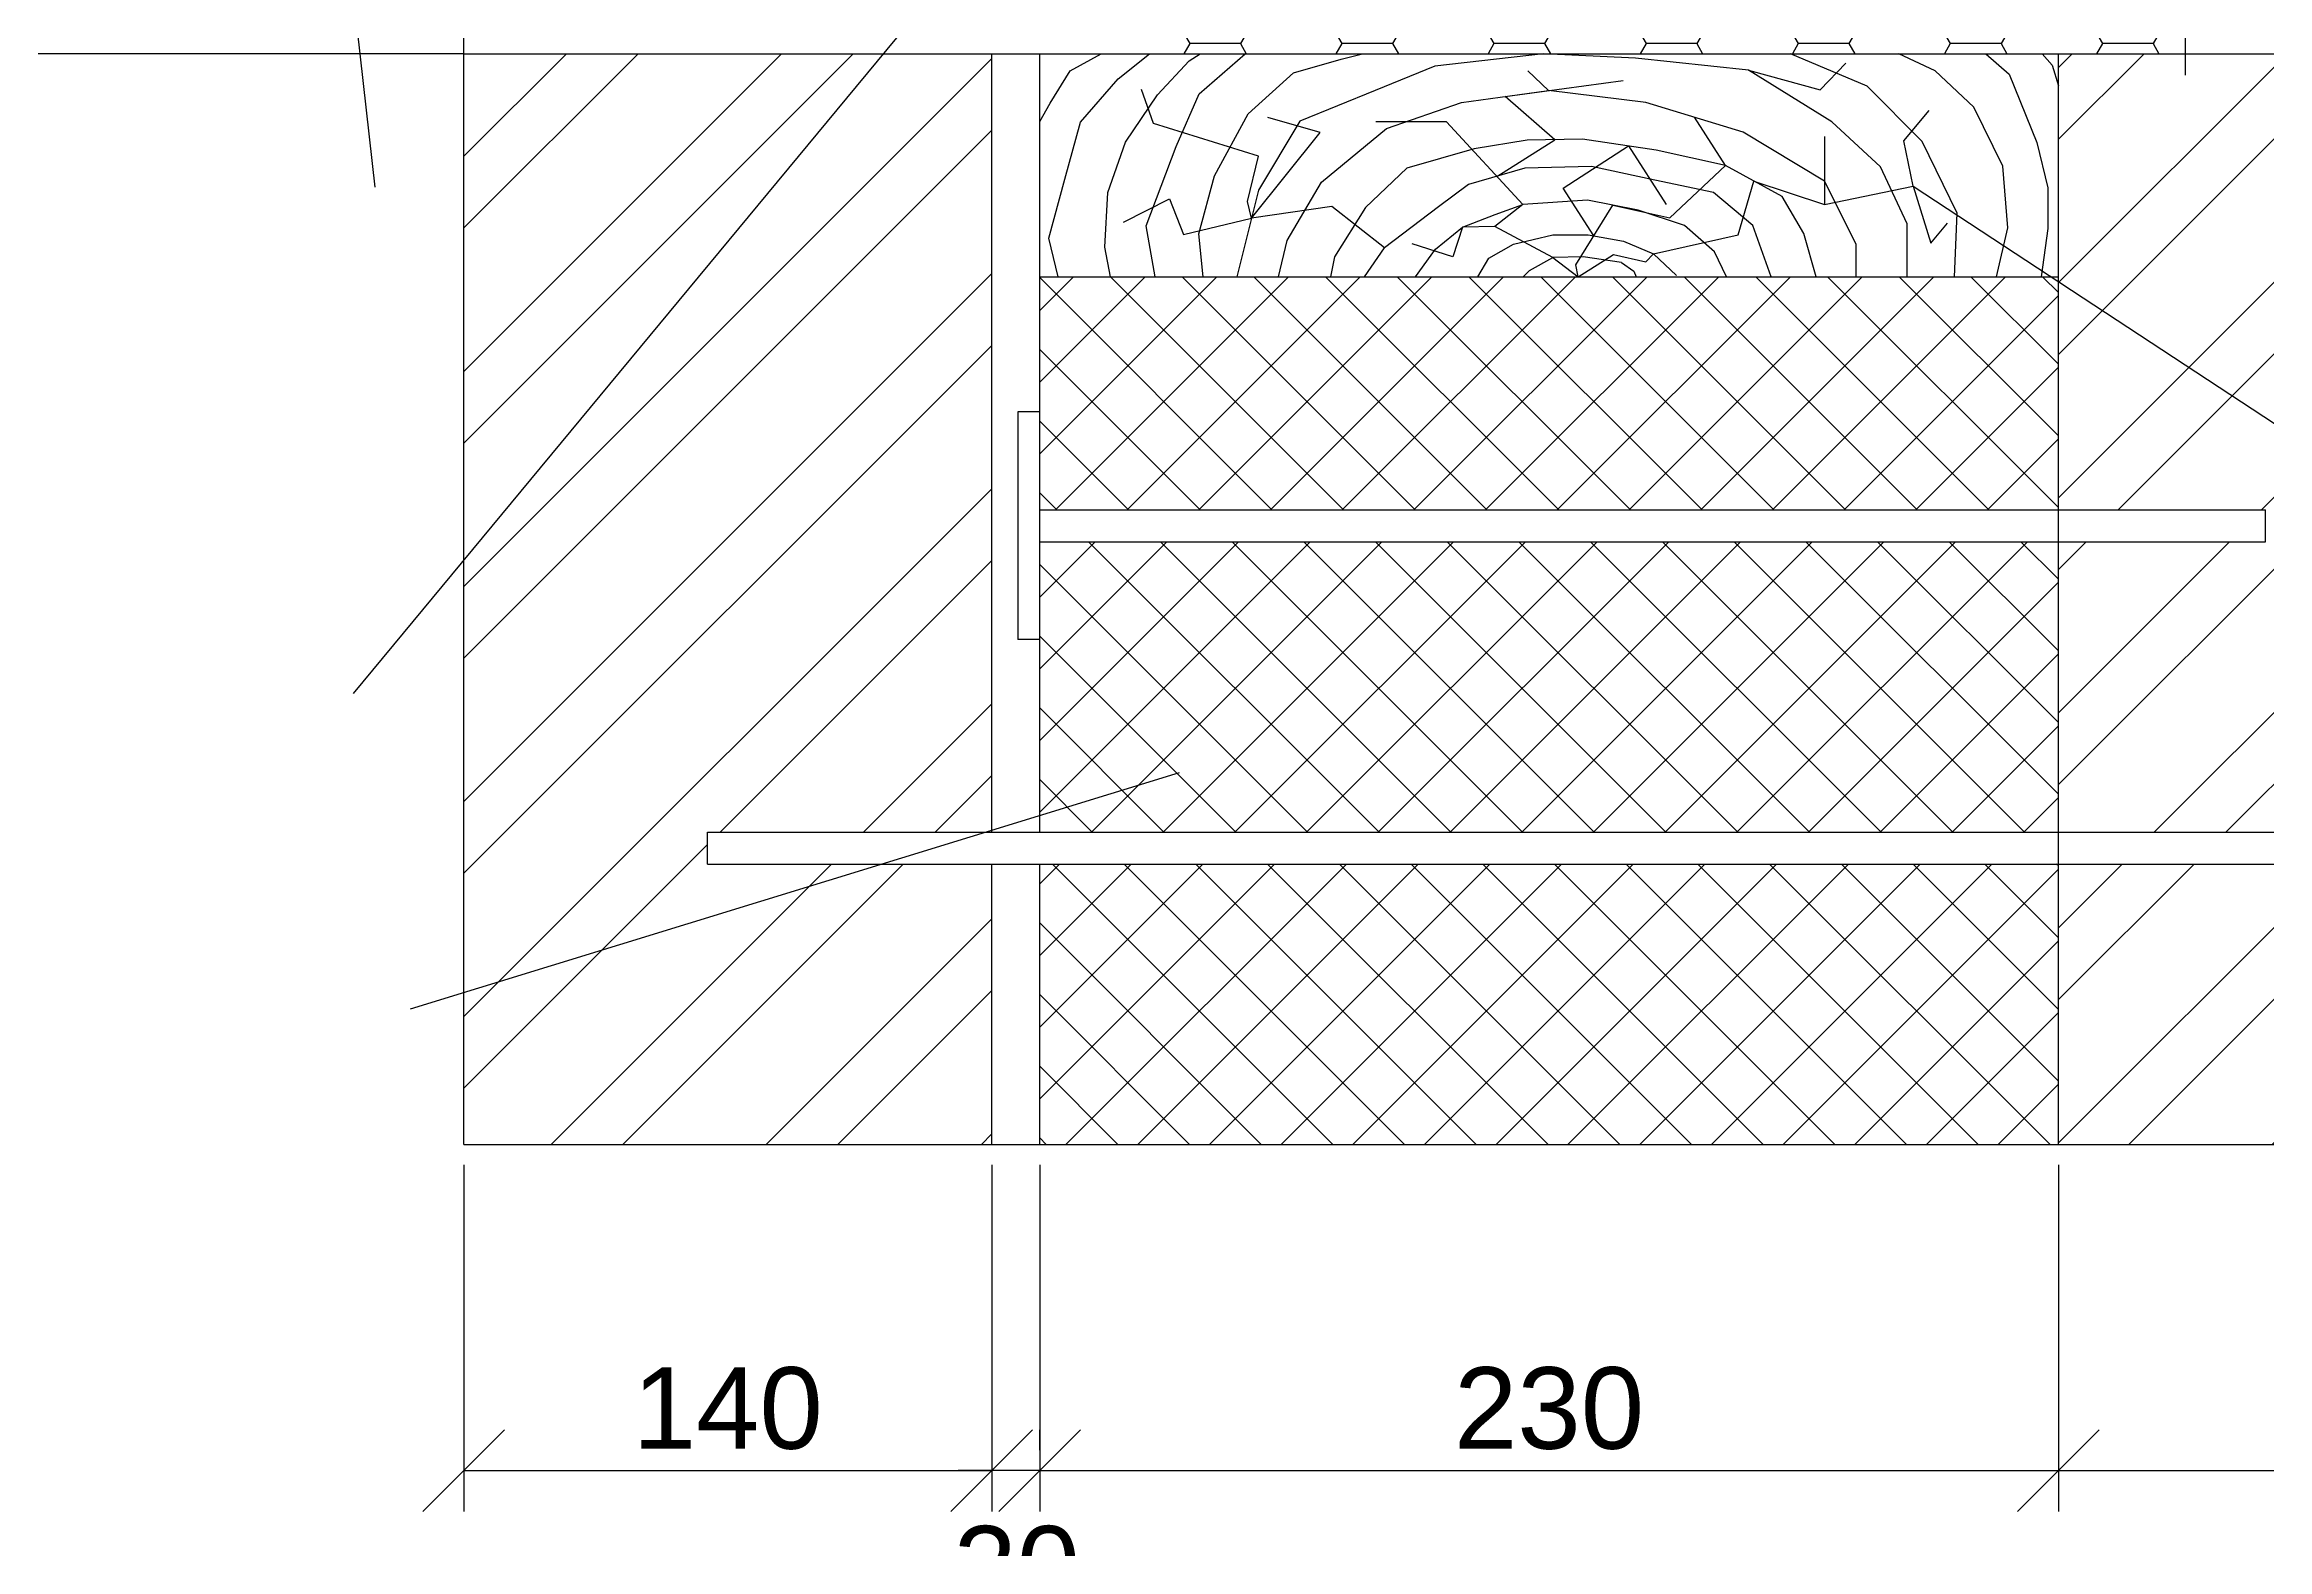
# Model space of a CAD drawing. Header units: millimetres. Extents: x -229914 to 856942, y -268655 to 87212.
# Drawn here: x 399745 to 406556, y -117680 to -113067 of the extents above; entities that cross this region are included whole.
import ezdxf

# ---------------------------------------------------------------- set-up
doc = ezdxf.new("R2010")
doc.units = ezdxf.units.MM
doc.linetypes.add('DASHDOT_axis', pattern=[24, 20, -1.5, 1, -1.5])
doc.layers.add('Ось', color=7, linetype='DASHDOT_axis', lineweight=25)
doc.styles.add('Аннотативный', font='arial.ttf')
doc.dimstyles.new('Копия Аннотативный', dxfattribs={"dimscale": 0, "dimtxt": 2.5, "dimasz": 2.5, "dimexe": 1.25, "dimexo": 0.625, "dimtad": 1, "dimtxsty": 'Аннотативный', "dimblk": 'OBLIQUE', "dimcen": 2.5, "dimadec": 0, "dimazin": 0, "dimtfac": 1, "dimtmove": 0, "dimatfit": 3, "dimldrblk": 'OBLIQUE', "dimfxl": 1, "dimarcsym": 0})

# ---------------------------------------------------------------- blocks, each defined once
blk = doc.blocks.new('_Oblique')
at = {"color": 0, "linetype": 'ByBlock', "lineweight": -2}
blk.add_line((-0.5, -0.5), (0.5, 0.5), dxfattribs=at)
blk = doc.blocks.new('*D45')
at = {"color": 0, "linetype": 'ByBlock', "lineweight": -2, "transparency": 16777216}
for p, q in [((401030, -116500.8), (401030, -117563.3)), ((402647.7, -116500.8), (402647.7, -117563.3)), ((401030, -117438.3), (402647.7, -117438.3))]:
    blk.add_line(p, q, dxfattribs=at)
at = {"layer": 'Defpoints', "color": 0, "linetype": 'ByBlock', "transparency": 16777216}
for p in [(401030, -116438.3), (402647.7, -116438.3), (402647.7, -117438.3)]:
    blk.add_point(p, dxfattribs=at)
at = {"color": 0, "linetype": 'ByBlock', "lineweight": -2, "transparency": 16777216, "xscale": 250, "yscale": 250, "zscale": 250, "rotation": 180}
blk.add_blockref('_Oblique', (401030, -117438.3), dxfattribs=at)
at = {"color": 0, "linetype": 'ByBlock', "lineweight": -2, "transparency": 16777216, "xscale": 250, "yscale": 250, "zscale": 250}
blk.add_blockref('_Oblique', (402647.7, -117438.3), dxfattribs=at)
at = {"color": 0, "linetype": 'ByBlock', "lineweight": 25, "transparency": 16777216, "insert": (401838.8, -117248.1), "char_height": 250, "attachment_point": 5, "style": 'Аннотативный'}
blk.add_mtext('140', dxfattribs=at)
blk = doc.blocks.new('*D46')
at = {"color": 0, "linetype": 'ByBlock', "lineweight": -2, "transparency": 16777216}
for p, q in [((402794.5, -116500.8), (402794.5, -117563.3)), ((405915.9, -116500.8), (405915.9, -117563.3)), ((402794.5, -117438.3), (405915.9, -117438.3))]:
    blk.add_line(p, q, dxfattribs=at)
at = {"layer": 'Defpoints', "color": 0, "linetype": 'ByBlock', "transparency": 16777216}
for p in [(402794.5, -116438.3), (405915.9, -116438.3), (405915.9, -117438.3)]:
    blk.add_point(p, dxfattribs=at)
at = {"color": 0, "linetype": 'ByBlock', "lineweight": -2, "transparency": 16777216, "xscale": 250, "yscale": 250, "zscale": 250, "rotation": 180}
blk.add_blockref('_Oblique', (402794.5, -117438.3), dxfattribs=at)
at = {"color": 0, "linetype": 'ByBlock', "lineweight": -2, "transparency": 16777216, "xscale": 250, "yscale": 250, "zscale": 250}
blk.add_blockref('_Oblique', (405915.9, -117438.3), dxfattribs=at)
at = {"color": 0, "linetype": 'ByBlock', "lineweight": 25, "transparency": 16777216, "insert": (404355.2, -117248.1), "char_height": 250, "attachment_point": 5, "style": 'Аннотативный'}
blk.add_mtext('230', dxfattribs=at)
blk = doc.blocks.new('*D47')
at = {"color": 0, "linetype": 'ByBlock', "lineweight": -2, "transparency": 16777216}
for p, q in [((405915.9, -116500.8), (405915.9, -117563.3)), ((408284.5, -116500.8), (408284.5, -117563.3)), ((405915.9, -117438.3), (408284.5, -117438.3))]:
    blk.add_line(p, q, dxfattribs=at)
at = {"layer": 'Defpoints', "color": 0, "linetype": 'ByBlock', "transparency": 16777216}
for p in [(405915.9, -116438.3), (408284.5, -116438.3), (408284.5, -117438.3)]:
    blk.add_point(p, dxfattribs=at)
at = {"color": 0, "linetype": 'ByBlock', "lineweight": -2, "transparency": 16777216, "xscale": 250, "yscale": 250, "zscale": 250, "rotation": 180}
blk.add_blockref('_Oblique', (405915.9, -117438.3), dxfattribs=at)
at = {"color": 0, "linetype": 'ByBlock', "lineweight": -2, "transparency": 16777216, "xscale": 250, "yscale": 250, "zscale": 250}
blk.add_blockref('_Oblique', (408284.5, -117438.3), dxfattribs=at)
at = {"color": 0, "linetype": 'ByBlock', "lineweight": 25, "transparency": 16777216, "insert": (407100.2, -117248.1), "char_height": 250, "attachment_point": 5, "style": 'Аннотативный'}
blk.add_mtext('250', dxfattribs=at)
blk = doc.blocks.new('*D362')
at = {"color": 0, "lineweight": -2, "transparency": 16777216}
for p, q in [((402794.5, -117375.8), (402794.5, -117313.3)), ((402794.5, -117375.8), (402794.5, -117313.3)), ((402794.5, -117438.3), (402544.5, -117438.3)), ((402794.5, -117438.3), (403044.5, -117438.3))]:
    blk.add_line(p, q, dxfattribs=at)
at = {"layer": 'Defpoints', "color": 0, "transparency": 16777216}
blk.add_point((402794.5, -117438.3), dxfattribs=at)
blk.add_point((402794.5, -117438.3), dxfattribs=at)
blk.add_point((402794.5, -117438.3), dxfattribs=at)
at = {"color": 0, "lineweight": -2, "transparency": 16777216, "xscale": 250, "yscale": 250, "zscale": 250}
blk.add_blockref('_Oblique', (402794.5, -117438.3), dxfattribs=at)
at = {"color": 0, "lineweight": -2, "transparency": 16777216, "xscale": 250, "yscale": 250, "zscale": 250, "rotation": 180}
blk.add_blockref('_Oblique', (402794.5, -117438.3), dxfattribs=at)
at = {"color": 0, "transparency": 16777216, "insert": (402724.2, -117734.7), "char_height": 250, "attachment_point": 5, "style": 'Аннотативный'}
blk.add_mtext('20', dxfattribs=at)

msp = doc.modelspace()

# ---------------------------------------------------------------- hatches: boundary and pattern name
at = {"lineweight": 25}
h = msp.add_hatch(dxfattribs=at)
h.set_pattern_fill('HONEY', color=256, scale=48.933, angle=540)
h.set_pattern_definition([(180, (170132.81, -122886.92), (-233.04341, -134.54768), [155.36228, -310.72455]), (300, (170132.81, -122886.92), (233.04341, -134.54768), [155.36228, -310.72455]), (240, (170132.81, -122886.92), (-5e-07, -269.09535), [-310.72455, 155.36228])])
h.paths.add_polyline_path([(406816.78697, -112510.18614), (405484.70284, -112510.18614), (405484.70284, -112691.05511), (405747.96555, -112770.98771), (406183.23071, -112903.1442), (406304.04464, -112903.1442), (406816.78697, -112903.1442)])
h.paths.add_polyline_path([(408284.53602, -112510.18614), (407828.14829, -112510.18614), (407828.14829, -113095.73333), (408284.53602, -113095.73333)])
edge = h.paths.add_edge_path()
edge.add_line((405312.7004, -112736.6972), (403950.96016, -112736.96098))
edge.add_line((403950.96016, -112736.96098), (403950.96016, -112638.83122))
edge.add_line((403950.96016, -112638.83122), (403950.96016, -112020.85621))
edge.add_line((403950.96016, -112020.85621), (402184.00039, -112370.52161))
edge.add_arc((402284.82912, -112697.18309), 341.86863, 107.153588707, 270.532235737)
edge.add_line((402288.00479, -113039.03697), (403032.55586, -113032.12044))
edge.add_line((403032.55586, -113032.12044), (403032.55586, -113095.73333))
edge.add_line((403032.55586, -113095.73333), (406304.04464, -113095.73333))
edge.add_line((406304.04464, -113095.73333), (406304.04464, -113001.01019))
edge.add_line((406304.04464, -113001.01019), (406183.23071, -113001.01019))
edge.add_line((406183.23071, -113001.01019), (405312.7004, -112736.6972))
h = msp.add_hatch(dxfattribs=at)
h.set_pattern_fill('ANSI32', color=256, scale=48.932994, angle=540)
h.set_pattern_definition([(225, (1845173.43, 285766.87), (329.57311, -329.57311), []), (225, (1844953.7, 285766.87), (329.57311, -329.57311), [])])
h.paths.add_polyline_path([(402647.65603, -113095.73333), (401029.97927, -113095.73333), (401029.97927, -116438.2906), (402647.65603, -116438.2906), (402647.65603, -115579.19547), (401776.96889, -115579.19547), (401776.96889, -115481.32948), (402647.65603, -115481.32948)])
h.paths.add_polyline_path([(408284.53602, -113095.73333), (405915.8517, -113095.73333), (405915.8517, -114493.46024), (406549.88002, -114493.46024), (406549.88002, -114591.32623), (405915.8517, -114591.32623), (405915.8517, -115481.32948), (407074.67223, -115481.32948), (407074.67223, -115579.19547), (405915.8517, -115579.19547), (405915.8517, -116438.2906), (408284.53602, -116438.2906)])
h = msp.add_hatch(dxfattribs=at)
h.set_pattern_fill('ANSI37', color=256, scale=48.932994, angle=540)
h.set_pattern_definition([(225, (1862853.33, 320984.47), (109.857704, -109.857704), []), (315, (1862853.33, 320984.47), (109.857704, 109.857704), [])])
h.paths.add_polyline_path([(405915.8517, -114493.46024), (405915.8517, -113779.11153), (402794.45501, -113779.11153), (402794.45501, -114493.46024)])
h.paths.add_polyline_path([(402794.45501, -114591.32623), (402794.45501, -115481.32948), (405915.8517, -115481.32948), (405915.8517, -114591.32623)])
h.paths.add_polyline_path([(405915.8517, -116438.2906), (405915.8517, -115579.19547), (402794.45501, -115579.19547), (402794.45501, -116438.2906)])

# ---------------------------------------------------------------- linework, layer by layer
for p, q in [((401029.97927, -113095.73333), (401029.97927, -107980.54804)), ((406304.04464, -112840.86425), (406304.04464, -113161.15612)), ((402647.65603, -115481.32948), (402647.65603, -113095.73333)), ((402794.45501, -115481.32948), (402794.45501, -113095.73333)), ((405915.8517, -116438.2906), (405915.8517, -113095.73333)), ((403789.76238, -113779.11153), (403851.05646, -113690.50051)), ((404577.21195, -113736.11346), (404614.51355, -113762.42317)), ((404651.29143, -113733.14682), (404675.61985, -113708.91683)), ((404675.61985, -113708.91683), (404746.0141, -113775.95835)), ((402794.45501, -113779.11153), (405915.8517, -113779.11153)), ((404614.51355, -113762.42317), (404622.32557, -113779.11153)), ((402794.45501, -114193.53626), (402727.22102, -114193.53626)), ((402727.22102, -114193.53626), (402727.22102, -114891.25021)), ((402794.45501, -114493.46024), (406549.88002, -114493.46024)), ((406549.88002, -114591.32623), (406549.88002, -114493.46024)), ((402794.45501, -114591.32623), (406549.88002, -114591.32623)), ((402794.45501, -114891.25021), (402727.22102, -114891.25021)), ((401776.96889, -115481.32948), (407074.67223, -115481.32948)), ((401776.96889, -115579.19547), (401776.96889, -115481.32948)), ((401776.96889, -115579.19547), (407074.67223, -115579.19547)), ((402647.65603, -116438.2906), (402647.65603, -115579.19547)), ((402794.45501, -116438.2906), (402794.45501, -115579.19547))]:
    msp.add_line(p, q, dxfattribs=at)
at = {"linetype": 'ByBlock', "lineweight": 25}
for points in [[(400648.725, -112541.22438), (400757.36618, -113505.04972)], [(402597.5477, -112753.79332), (400691.30931, -115056.22179)], [(405470.7519, -113501.77852), (408729.3198, -115642.47643)], [(403222.29594, -115299.29126), (400866.06919, -116024.42631)]]:
    msp.add_lwpolyline(points, dxfattribs=at)
at = {"lineweight": 25}
for points in [[(401029.97927, -116438.2906), (401029.97927, -113095.73333), (408284.53602, -113095.73333)], [(402794.45501, -113303.28403), (402827.02182, -113247.77259), (402887.87114, -113148.33373), (402982.71925, -113095.73333)], [(402850.97384, -113779.11153), (402822.4207, -113661.43079), (402871.9934, -113479.80847), (402919.38577, -113305.20533), (403034.64669, -113172.81508), (403130.91416, -113095.73333)], [(403011.9011, -113779.11153), (402994.34104, -113688.87336), (403003.76394, -113520.75332), (403057.67918, -113366.69656), (403154.99784, -113222.18091), (403252.49917, -113117.12543), (403286.33489, -113095.73333)], [(403148.13272, -113779.11153), (403120.96534, -113623.03503), (403212.42349, -113380.16624), (403283.30028, -113218.549), (403424.0269, -113095.73333)], [(403295.09315, -113779.11153), (403281.78158, -113647.40859), (403329.91424, -113469.9382), (403432.82605, -113280.468), (403571.71327, -113154.86443), (403718.30185, -113112.03298), (403783.13442, -113095.73333)], [(404966.38, -113145.80781), (404620.08697, -113109.85413), (404337.81533, -113095.73333), (404005.40921, -113133.54031), (403822.31899, -113208.1396), (403591.48548, -113302.19167), (403464.6699, -113513.68555), (403422.00806, -113685.97434), (403398.9456, -113779.11153)], [(405452.35346, -113779.11153), (405452.35346, -113616.65946), (405370.58515, -113442.59446), (405221.2689, -113304.05288), (404966.38, -113145.80781), (405186.13305, -113206.91609), (405264.10611, -113124.29916)], [(405597.08217, -113779.11153), (405605.45519, -113584.59503), (405498.52781, -113365.13364), (405329.70261, -113195.10775), (405094.53585, -113095.73333)], [(405725.65189, -113779.11153), (405761.19904, -113629.47074), (405745.15688, -113440.71866), (405656.67072, -113260.06708), (405538.33829, -113148.44805), (405426.66651, -113095.73333)], [(405693.03469, -113095.73333), (405764.38349, -113158.53886), (405849.92144, -113367.79406), (405883.49626, -113507.29828), (405883.49626, -113631.89617), (405863.40557, -113779.11153)], [(405865.55156, -113095.73333), (405896.9957, -113130.86894), (405915.8517, -113194.5021)], [(404194.68063, -113471.67551), (404372.7584, -113359.4102), (404220.17307, -113226.82451), (404581.73096, -113177.92217)], [(405296.04928, -113779.11153), (405296.04928, -113679.24439), (405199.53268, -113486.36325), (404949.72492, -113336.02927), (404651.65923, -113245.26168), (404353.59318, -113208.38734), (404289.78425, -113147.77959)], [(403051.66979, -113611.65219), (403191.88283, -113540.43362), (403235.11472, -113650.18022), (403443.33898, -113599.82994), (403431.02222, -113548.89381), (403465.30225, -113410.10892), (403142.81392, -113309.70246), (403106.33851, -113205.52911)], [(403526.66271, -113779.11153), (403553.07324, -113667.89844), (403658.10572, -113489.19974), (403856.81642, -113324.68332), (404086.75296, -113245.26168), (404353.59318, -113208.38734)], [(405470.7519, -113501.77852), (405441.81535, -113362.70724), (405519.74188, -113269.72889)], [(405035.7312, -113779.11153), (404979.06054, -113621.81684), (404858.89463, -113520.93104), (404679.08555, -113483.64239), (404485.55862, -113441.56328), (404281.23381, -113446.86913), (404108.12959, -113496.48128), (404016.73214, -113565.46112), (403851.05646, -113690.50051), (403689.118, -113564.41644), (403443.33898, -113599.82994), (403653.78548, -113337.72271), (403493.85895, -113291.26904)], [(403945.99192, -113779.11153), (404007.16295, -113694.32828), (404090.21541, -113626.94379), (404189.98777, -113588.86626), (404274.51704, -113558.40424), (404040.58437, -113304.27603), (403824.86965, -113304.27603)], [(404443.97953, -113779.11153), (404437.0059, -113743.08648), (404550.32183, -113559.87217), (404724.92067, -113598.73046), (404896.2227, -113438.66051), (404800.69208, -113290.64548)], [(405173.21563, -113779.11153), (405135.92362, -113646.47257), (405068.99882, -113533.78092), (404896.2227, -113438.66051), (404682.95961, -113391.11028), (404457.35879, -113357.64905), (404288.158, -113361.17134), (404125.34446, -113387.63652), (403919.37437, -113446.2079), (403792.8937, -113567.22219), (403697.71815, -113718.67837), (403685.8054, -113779.11153)], [(404492.25664, -113653.75458), (404398.14055, -113507.95559), (404598.54593, -113378.59), (404714.3407, -113557.97228)], [(405199.53268, -113349.74411), (405199.53268, -113558.21108), (405470.7519, -113501.77852), (405525.33978, -113676.18655), (405575.72021, -113614.65859)], [(404136.53181, -113779.11153), (404170.76259, -113722.10528), (404246.65607, -113679.24274), (404366.54596, -113650.66761), (404475.43666, -113650.66761), (404583.22758, -113670.45044), (404675.61985, -113708.91683), (404934.62084, -113651.27663), (404982.61076, -113486.22071), (405199.53268, -113558.21108)], [(404898.66285, -113779.11153), (404861.91469, -113702.73532), (404769.81699, -113622.05214), (404628.07889, -113575.40877), (404472.56477, -113544.33557), (404274.51704, -113558.40424), (404189.35326, -113625.7352), (404090.21541, -113626.94379), (404060.6965, -113718.48596), (403935.74124, -113678.19259)], [(404577.21195, -113736.11346), (404459.8223, -113718.57355), (404366.86151, -113720.73572), (404189.35326, -113625.7352)], [(404275.38026, -113779.11153), (404295.25684, -113760.23065), (404366.86151, -113720.73572), (404443.97953, -113779.11153), (404552.27368, -113711.61031), (404651.29143, -113733.14682)], [(401029.97927, -116438.2906), (408480.26799, -116438.2906)]]:
    msp.add_lwpolyline(points, dxfattribs=at)
at = {"layer": 'Ось', "linetype": 'ByBlock'}
msp.add_lwpolyline([(401029.97927, -113095.73333), (394234.03486, -113095.73333)], dxfattribs=at)

# ---------------------------------------------------------------- dimensions: what is measured, and where the dimension line sits
at = {"linetype": 'ByBlock', "lineweight": 25}
for base, p1, p2, text, picture, middle in [((402647.65603, -117438.2906), (401029.97927, -116438.2906), (402647.65603, -116438.2906), '140', '*D45', (401838.81765, -117248.14736)), ((405915.8517, -117438.2906), (402794.45501, -116438.2906), (405915.8517, -116438.2906), '230', '*D46', (404355.15336, -117248.06209)), ((408284.53602, -117438.2906), (405915.8517, -116438.2906), (408284.53602, -116438.2906), '250', '*D47', (407100.19386, -117248.14736))]:
    dim = msp.add_linear_dim(base=base, p1=p1, p2=p2, text=text, dimstyle='Копия Аннотативный', dxfattribs=at)
    dim.commit()
    dim.dimension.update_dxf_attribs({"geometry": picture, "text_midpoint": middle})
dim = msp.add_linear_dim(base=(402794.45501, -117438.2906), p1=(402794.45501, -117438.2906), p2=(402794.45501, -117438.2906), text='20', dimstyle='Копия Аннотативный', override={"dimtmove": 2})
dim.commit()
dim.dimension.update_dxf_attribs({"geometry": '*D362', "text_midpoint": (402724.2121, -117734.70064), "dimtype": 160})

doc.saveas('drawing.dxf')
